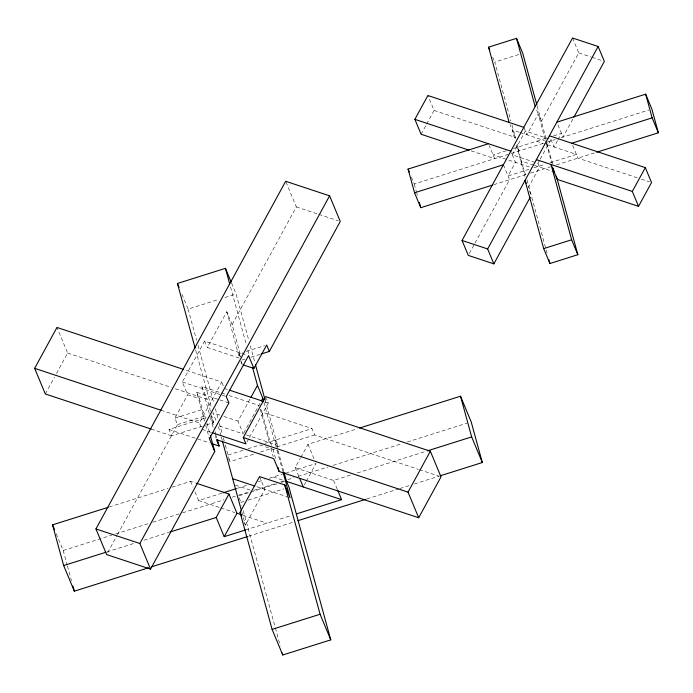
<?xml version="1.0" encoding="UTF-8"?>
<svg xmlns="http://www.w3.org/2000/svg" width="693" height="693" viewBox="0 0 693 693"><rect width="100%" height="100%" fill="white"/><g stroke="black" fill="none" stroke-linecap="round" stroke-linejoin="round"><path stroke-width="0.52" stroke-dasharray="3.46 2.6" d="M45.314 393.962L54.444 377.226M56.48 373.51L67.637 353.058L56.973 327.442M205.838 418.97L202.339 409.52L199.367 398.657L187.647 394.776L182.311 381.964L204.634 341.06L247.54 355.284M226.802 311.729L239.501 358.142L207.302 347.462L226.802 311.729L232.138 324.541L241.311 358.064M117.481 534.641L177.538 424.584L174.87 418.182L187.647 394.776M107.64 552.668L116.961 535.585M232.138 324.541L296.335 206.895L285.672 181.271M211.235 432.406L202.044 429.365L199.376 422.955L221.699 382.051L184.243 369.638M220.989 435.949L218.156 425.606L243.295 433.939L237.959 421.127L250.277 398.553M243.806 432.995L260.741 401.957M246.985 442.065L249.012 438.348M249.523 437.422L268.286 403.023L266.389 398.449M421.093 134.26L426.091 125.095M426.593 124.186L434.095 110.438L427.884 95.521M244.17 522.184L245.4 525.138L264.899 489.405L259.563 476.593M298.822 476.36L295.218 467.714L300.329 458.35M300.84 457.415L307.995 444.308L357.458 428.707M304.244 485.057L305.769 482.25M306.28 481.314L315.991 463.522L286.486 472.825M469.308 253.499L474.471 244.031M474.991 243.087L509.58 179.695L503.378 164.778M572.557 38.002L578.768 52.919L541.38 121.431L535.949 108.377M539.449 160.611L537.95 163.357L512.361 154.877L525.363 131.055L550.944 139.536L539.942 159.693M528.144 187.898L539.5 167.082L536.391 159.624M557.519 140.636L554.053 146.994L549.393 135.802M558.021 139.726L561.486 133.368L553.49 135.889M572.851 119.118L563.045 137.093L556.834 122.176M518.728 54.53L494.776 62.084L510.897 120.989M506.349 150.753L493.121 154.92L531.947 167.801M513.47 148.51L545.495 138.409L546.656 141.207M411.373 177.044L414.275 184.009L543.052 143.399M547.046 142.143L555.18 139.57M561.044 137.725L648.778 110.057M528.967 169.361L508.03 175.961L515.471 162.335L510.81 151.143M533.887 167.81L544.516 164.458M550.112 162.699L576.403 154.409L544.326 143.772M493.788 184.676L526.697 174.298M530.569 173.077L550.537 166.779M556.522 164.891L595.608 152.573M181.947 294.317L188.098 309.095L218.737 299.437M224.861 297.505L236.096 293.962L248.596 339.639M240.012 356.652L239.198 353.69L242.255 352.728M246.318 351.446L264.631 345.668M241.866 360.091L244.915 359.13M251.022 357.207L260.178 354.322M174.87 418.182L202.339 409.52M177.538 424.584L205.007 415.921M202.347 426.178L171.665 435.854L168.997 429.443L206.843 417.515M206.436 424.887L213.6 422.626L210.828 412.5M228.179 454.98L242.992 450.311M247.973 448.743L259.927 444.975L278.162 451.022M265.021 443.364L312.006 428.56L314.674 434.961L418.416 469.36M228.716 458.957L229.859 461.703L254.374 453.967M260.499 452.035L270.712 448.821M276.828 446.898L314.674 434.961M109.199 506.99L167.923 488.478M172.046 487.179L190.592 481.332L195.643 483.004M194.993 491.9L198.588 500.545L222.115 493.13M237.456 488.288L247.427 485.143M258.316 481.713L264.293 479.825M269.274 478.257L282.415 474.107M56.228 533.731L63.202 550.485L111.625 535.213M115.748 533.913L148.709 523.518M152.832 522.219L181.679 513.123M182.709 512.794L223.917 499.8M232.164 497.202L237.318 495.582M238.349 495.252L249.679 491.683M253.803 490.384L276.464 483.238M280.587 481.938L283.68 480.959M287.794 479.66L293.979 477.711M298.103 476.412L327.98 466.987M333.125 465.367L402.157 443.598M407.311 441.978L467.065 423.137M239.354 495.668L249.523 492.463M250.545 492.143L277.46 483.653M281.401 482.406L284.364 481.479M244.066 501.429L240.999 502.39L241.848 505.509M248.146 500.138L283.887 488.868M106.956 551.905L134.78 543.13M144.057 540.211L168.789 532.406M295.218 467.714L333.602 480.44L352.148 474.592M357.293 472.972L426.325 451.204M245.556 529.937L291.779 515.367M248.449 536.278L293.78 521.976M366.935 498.917L398.865 488.842M399.896 488.522L410.204 485.273M414.319 483.974L439.05 476.169M578.768 52.919L591.042 56.991M592.073 57.328L602.304 60.724M519.109 132.198L512.274 129.929L515.029 139.977M520.088 132.519L544.681 140.679M536.607 141.216L543.364 143.451M434.095 110.438L515.384 137.387L509.953 124.333M637.222 177.789L577.953 158.134L572.522 145.08M641.311 179.141L649.488 181.852M533.575 165.125L520.746 160.871L522.297 164.596M534.563 165.454L553.161 171.613M471.171 150.857L494.672 158.654L489.241 145.599M296.335 206.895L317.792 214.007M318.815 214.345L338.219 220.781M227.425 389.475L224.367 388.461L221.699 382.051M265.228 402.009L268.286 403.023M209.26 413.444L201.888 386.529L227.027 394.863M229.045 395.53L259.234 405.544M182.311 381.964L221.128 394.837M222.15 395.175L226.239 396.526M260.759 409.199L261.902 411.945L312.006 428.56M204.608 421.136L196.699 392.255L218.841 399.592M219.846 399.93L228.907 402.936M67.637 353.058L171.301 387.43M175.407 388.79L207.224 399.341L210.551 411.495M419.447 469.698L438.964 476.169M219.863 415.124L212.82 412.794L216.519 421.656M223.882 416.458L237.959 421.127M246.31 434.935L275.502 444.611M160.993 410.23L199.376 422.955M168.997 429.443L209.329 442.818M151.117 429.045L171.665 435.854M273.259 477.001L284.243 480.639M256.852 486.737L289.033 497.401M235.36 485.126L250.554 490.168M198.588 500.545L219.802 507.579M220.807 507.908L234.953 512.603M242.966 515.254L266.926 523.206M545.668 141L547.227 144.733M552.754 163.972L546.725 142.923M523.813 127.321L526.914 134.788L538.27 113.973L545.382 139.96M492.706 57.112L494.36 61.088M525.58 174.653L524.029 170.92L517.541 147.219L519.092 150.953L517.099 143.65M529.305 190.696L531.245 195.357M333.602 480.44L337.196 489.085M307.995 444.308L313.99 458.723M231.583 283.116L236.096 293.962M239.198 353.69L240.341 356.436M240.644 360.888L241.788 363.634M271.587 445.443L270.062 441.779L261.902 411.945M204.634 341.06L207.302 347.462M201.888 386.529L207.224 399.341M213.6 422.626L210.932 416.224L214.033 427.538M196.699 392.255L199.367 398.657M239.094 497.817L240.618 501.481M190.592 481.332L192.992 487.092M537.144 105.968L546.76 141.103M546.482 143.953L551.663 162.898M512.023 125.121L515.705 138.557M526.992 179.816L547.072 253.188M516.398 145.002L525.008 176.464M414.275 184.009L416.528 192.247M416.814 193.278L417.377 195.339M250.303 345.868L254.851 362.474M265.072 399.852L277.858 446.561L275.19 440.159L283.792 471.595M263.929 402.321L276.039 446.604M277.131 450.58L282.675 470.824M230.535 286.98L246.405 344.993M247.825 350.173L249.246 355.344M273.007 449.203L276.057 460.334M260.325 409.52L269.811 444.17M270.937 448.31L273.207 456.592M241.363 361.59L242.169 364.553M188.098 309.095L196.621 340.237M198.042 345.426L213.955 403.569M215.376 408.757L218.217 419.135M219.352 423.293L222.193 433.671M223.328 437.82L224.177 440.939M225.32 445.088L229.859 461.703M243.269 510.698L275.095 626.966M275.372 628.005L280.206 645.659M221.275 436.988L222.124 440.09M241.727 511.729L245.4 525.138M195.703 350.216L211.4 407.579M215.159 431.652L215.999 434.745M216.285 435.767L216.848 437.829M210.395 417.584L213.167 427.728M215.073 434.684L216.155 438.66M206.947 423.033L210.005 434.208M205.734 425.259L209.399 438.669M63.202 550.485L67.195 565.09M67.481 566.138L71.483 580.743"/><path stroke-width="1.04" d="M151.117 429.045L45.314 393.962L34.65 368.338L56.973 327.442L183.221 369.3M210.291 435.23L214.735 451.481L150.537 569.126L106.609 554.565L95.946 528.941L285.672 181.271L329.599 195.833L340.263 221.457L269.334 351.438L261.192 354.002M150.537 569.126L139.873 543.503L329.599 195.833M243.148 364.873L253.889 368.433L266.666 345.027L269.334 351.438M250.788 397.617L257.467 385.386L252.642 367.775M469.126 150.182L421.093 134.26L414.882 119.343L427.884 95.521L523.813 127.321M261.261 401.022L262.794 398.198L257.467 385.386M212.257 432.753L245.972 443.927L243.304 437.517L265.627 396.621L430.353 451.23L441.017 476.853L418.693 517.758L279.106 471.474L273.77 458.662L216.433 439.657L219.101 446.058L212.257 443.789M169.82 532.085L216.199 517.463L228.967 494.057L196.647 483.342M216.199 517.463L224.194 536.677L236.971 513.27L228.967 494.057M284.078 472.626L286.33 480.855L288.998 487.257L330.76 639.864L282.761 654.998L272.098 629.383L240.064 512.326L259.563 476.593L284.702 484.927L290.038 497.739L282.952 471.855M530.223 197.236L493.858 263.868L468.277 255.388L462.066 240.471L572.557 38.002L598.137 46.483L604.348 61.4L573.882 117.23M493.858 263.868L487.647 248.952L598.137 46.483M418.693 517.758L408.03 492.134L430.353 451.23M645.322 167.611L651.533 182.528L638.53 206.349L632.319 191.433L645.322 167.611L549.393 135.802M509.173 122.47L488.565 47.159L516.51 38.349L522.721 53.266L536.867 104.938M492.758 185.005L420.764 207.701L414.553 192.784L408.064 169.083L488.461 143.737M556.834 122.176L645.651 94.17L651.862 109.087L658.35 132.787L596.638 152.243M414.553 192.784L503.378 164.778M571.742 143.217L652.139 117.862L658.35 132.787M195.131 348.129L177.434 283.472L225.433 268.338L231.176 282.138M543.693 248.605L571.638 239.787L577.849 254.703L549.904 263.522L543.693 248.605L525.034 180.44L526.204 183.238M148.519 567.784L74.342 591.181L63.669 565.557L52.538 524.861L108.169 507.319M359.52 428.057L460.516 396.214L471.179 421.838L482.319 462.526L440.081 475.848M223.137 492.801L236.434 488.608M283.437 473.787L285.473 473.146M63.669 565.557L105.925 552.234M427.356 450.874L471.656 436.911L482.319 462.526M224.194 536.677L245.556 529.937M296.708 513.816L341.597 499.653L337.604 490.046M151.611 566.813L247.418 536.599M297.903 520.677L365.904 499.237M272.098 629.383L320.097 614.241L330.76 639.864M414.882 119.343L510.81 151.143M536.391 159.624L632.319 191.433M638.53 206.349L557.241 179.4L551.03 164.475L571.638 239.787M462.066 240.471L487.647 248.952M229.47 390.15L263.184 401.334M34.65 368.338L160.993 410.23M243.304 437.517L408.03 492.134M286.244 481.306L341.597 499.653M232.692 478.724L254.833 486.062M236.971 513.27L241.961 514.925M95.946 528.941L139.873 543.503M488.565 47.159L489.804 50.147M408.064 169.083L409.303 172.072M253.889 368.433L248.562 355.622L226.239 396.526L228.907 402.936L209.399 438.669L214.735 451.481M299.619 478.283L303.222 486.928M177.434 283.472L179.071 287.413M240.064 512.326L241.701 516.268M52.538 524.861L54.591 529.79M645.651 94.17L652.139 117.862M556.358 176.169L577.849 254.703M553.04 167.923L554.14 171.942M516.51 38.349L535.169 106.514M548.769 259.39L549.904 263.522M419.352 202.555L420.764 207.701M460.516 396.214L471.656 436.911M255.414 364.553L265.072 399.852M262.794 398.198L263.643 401.29M225.433 268.338L229.686 283.879M284.702 484.927L320.097 614.241M277.997 467.428L279.106 471.474M282.19 652.927L282.761 654.998M222.41 441.129L241.441 510.698M217.411 439.882L219.101 446.058M72.912 585.957L74.342 591.181"/></g></svg>
